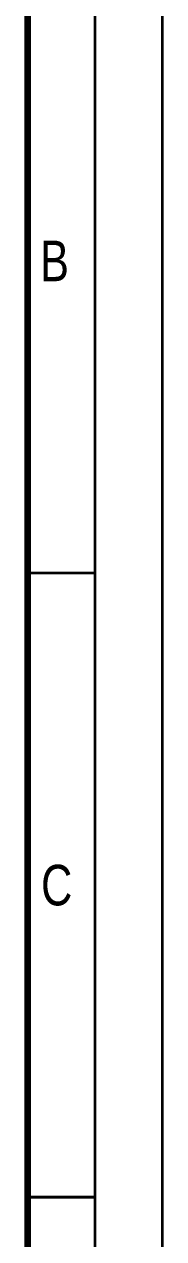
# Model space of a CAD drawing. Header units: millimetres. Extents: x 0 to 420, y 0 to 297.
# Drawn here: x 409.8 to 420.1, y 145.4 to 235.2 of the extents above; entities that cross this region are included whole.
import ezdxf

# ---------------------------------------------------------------- set-up
doc = ezdxf.new("R2010")
doc.units = ezdxf.units.MM
doc.header["$LTSCALE"] = 23.1
doc.layers.get('0').update_dxf_attribs({"linetype": 'CONTINUOUS'})
doc.styles.get("Standard").update_dxf_attribs({"font": 'txt', "width": 0.8})

msp = doc.modelspace()

# ---------------------------------------------------------------- linework, layer by layer
at = {"color": 7, "linetype": 'CONTINUOUS'}
for points, const_width in [([(420, 0), (420, 297)], 0.199), ([(415, 5), (415, 292)], 0.199), ([(410, 10), (410, 287)], 0.499), ([(415, 194.65), (410, 194.65)], 0.199), ([(415, 148.5), (410, 148.5)], 0.199)]:
    msp.add_lwpolyline(points, dxfattribs=dict(at, const_width=const_width))

# ---------------------------------------------------------------- texts
at = {"color": 7, "linetype": 'CONTINUOUS', "char_height": 3, "width": 2.4, "attachment_point": 1, "line_spacing_factor": 0.9}
for s, insert in [('B', (410.9286, 219.225)), ('C', (411, 173.075))]:
    msp.add_mtext(s, dxfattribs=dict(at, insert=insert))

doc.saveas('drawing.dxf')
